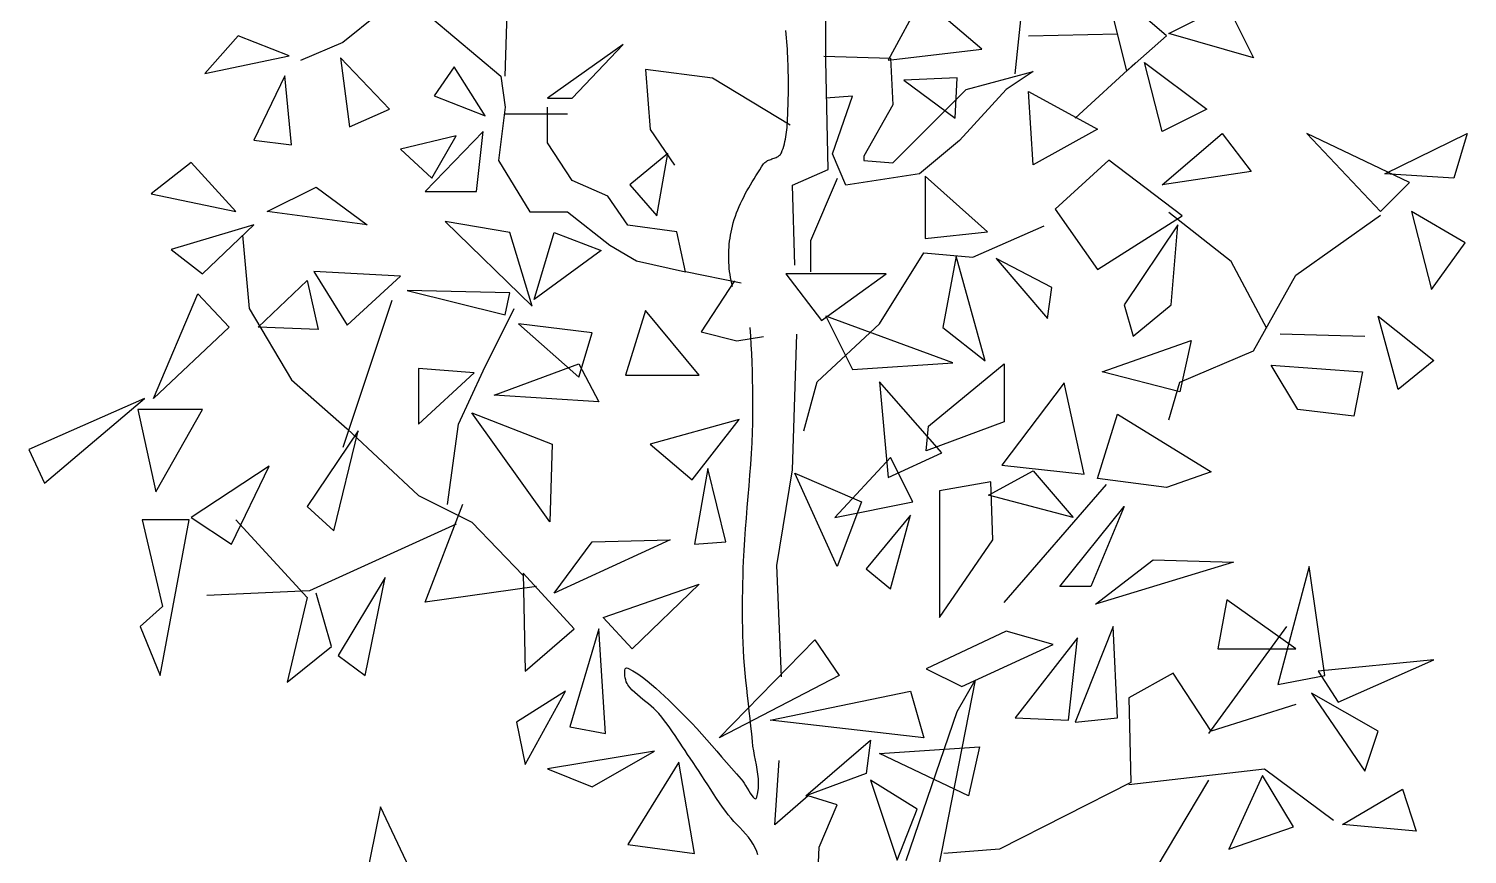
# Model space of a CAD drawing. Extents: x 1908 to 3976, y 613 to 4309.
# Drawn here: x 1908 to 3960, y 2034 to 3212 of the extents above; entities that cross this region are included whole.
import ezdxf

# ---------------------------------------------------------------- set-up
doc = ezdxf.new("R2010")
doc.units = 0
doc.header["$MEASUREMENT"] = 0
doc.layers.get('0').update_dxf_attribs({"linetype": 'CONTINUOUS'})

msp = doc.modelspace()

# ---------------------------------------------------------------- linework, layer by layer
at = {"color": 7, "linetype": 'Continuous'}
for p, q in [((3045.479, 3166.4677), (3045.479, 3315.7541)), ((3315.4647, 3147.4098), (3328.1695, 3268.1095)), ((3442.5165, 3278.0354), (3474.2796, 3150.9833)), ((3531.4529, 3201.8042), (3442.5165, 3278.0354)), ((2588.0912, 3144.2337), (2591.2674, 3249.052)), ((3182.0595, 3255.8012), (3134.415, 3166.8648)), ((3267.8198, 3182.7464), (3182.0595, 3255.8012)), ((3534.6293, 3204.9806), (3617.2132, 3246.2724)), ((3617.2132, 3246.2724), (3655.3286, 3170.0412)), ((2407.0416, 3233.1704), (2356.2207, 3191.8783)), ((2483.2728, 3226.8173), (2581.7383, 3144.2337)), ((2206.9344, 3201.8042), (2159.2899, 3147.8073)), ((2279.9895, 3173.2176), (2206.9344, 3201.8042)), ((2988.8016, 3203.9677), (2988.3063, 3209.3482)), ((2989.2618, 3198.5837), (2988.8016, 3203.9677)), ((3334.5226, 3201.4074), (3461.5748, 3204.5834)), ((3474.2796, 3150.9833), (3531.4529, 3201.8042)), ((3655.3286, 3170.0412), (3534.6293, 3204.9806)), ((2356.2207, 3191.8783), (2295.871, 3166.4677)), ((2756.4349, 3189.0991), (2648.4407, 3112.8675)), ((2683.3799, 3112.8675), (2756.4349, 3189.0991)), ((2989.6863, 3193.1963), (2989.2618, 3198.5837)), ((2990.0758, 3187.8046), (2989.6863, 3193.1963)), ((2990.4295, 3182.4101), (2990.0758, 3187.8046)), ((2990.7483, 3177.0128), (2990.4295, 3182.4101)), ((3134.415, 3166.8648), (3267.8198, 3182.7464)), ((2159.2899, 3147.8073), (2279.9895, 3173.2176)), ((2353.0445, 3170.0412), (2365.7496, 3071.5757)), ((2422.9231, 3096.986), (2353.0445, 3170.0412)), ((2991.0313, 3171.6131), (2990.7483, 3177.0128)), ((2991.2792, 3166.2113), (2991.0313, 3171.6131)), ((2991.4915, 3160.8077), (2991.2792, 3166.2113)), ((2991.668, 3155.4027), (2991.4915, 3160.8077)), ((3042.3022, 3172.8204), (3137.5913, 3169.6444)), ((3048.6553, 3010.8292), (3045.479, 3166.4677)), ((3137.5913, 3169.6444), (3140.7677, 3102.9416)), ((3486.9847, 3163.2916), (3401.2251, 3083.8837)), ((3499.6898, 3163.6888), (3588.6266, 3096.986)), ((3525.1005, 3065.223), (3499.6898, 3163.6888)), ((2273.6369, 3144.6306), (2229.1684, 3052.5182)), ((2283.1658, 3046.1654), (2273.6369, 3144.6306)), ((2515.0358, 3157.3361), (2486.4492, 3116.0443)), ((2559.5042, 3087.4573), (2515.0358, 3157.3361)), ((2581.7383, 3144.2337), (2588.0912, 3099.7652)), ((2883.4874, 3141.0574), (2788.1983, 3153.7629)), ((2788.1983, 3153.7629), (2794.5509, 3068.0022)), ((2994.6584, 3074.3553), (2883.4874, 3141.0574)), ((2991.8092, 3149.997), (2991.668, 3155.4027)), ((2991.9153, 3144.5899), (2991.8092, 3149.997)), ((2991.9853, 3139.1829), (2991.9153, 3144.5899)), ((3232.8804, 3141.4545), (3156.6492, 3138.2782)), ((3229.7041, 3084.2812), (3232.8804, 3141.4545)), ((3245.5863, 3125.1759), (3340.8754, 3150.5861)), ((3340.8754, 3150.5861), (3302.7596, 3125.1759)), ((2991.9111, 3117.5587), (2991.9829, 3122.963)), ((2991.9829, 3122.963), (2992.0193, 3128.3694)), ((2992.02, 3133.7758), (2991.9853, 3139.1829)), ((2992.0193, 3128.3694), (2992.02, 3133.7758)), ((3140.7677, 3020.3576), (3245.5863, 3125.1759)), ((3156.6492, 3138.2782), (3229.7041, 3084.2812)), ((3302.7596, 3125.1759), (3236.0572, 3052.1207)), ((3334.5223, 3122.3967), (3432.9874, 3068.3997)), ((3340.8747, 3017.5784), (3334.5223, 3122.3967)), ((2486.4492, 3116.0443), (2559.5042, 3087.4573)), ((2588.0912, 3099.7652), (2578.5622, 3023.534)), ((2648.4407, 3112.8675), (2683.3799, 3112.8675)), ((2648.4409, 3048.9446), (2648.4409, 3099.7652)), ((2991.3647, 3097.9786), (2991.482, 3101.3536)), ((2991.482, 3101.3536), (2991.6606, 3106.753)), ((2991.6606, 3106.753), (2991.8035, 3112.1551)), ((2991.8035, 3112.1551), (2991.9111, 3117.5587)), ((3083.594, 3115.6467), (3045.4786, 3112.4707)), ((3055.0074, 3033.0631), (3083.594, 3115.6467)), ((3140.7677, 3102.9416), (3099.4756, 3029.8868)), ((2365.7496, 3071.5757), (2422.9231, 3096.986)), ((2588.0912, 3090.2368), (2677.0277, 3090.2368)), ((2990.5259, 3077.5439), (2990.7181, 3080.9567)), ((2990.7181, 3080.9567), (2990.8796, 3084.3709)), ((2990.8796, 3084.3709), (2991.0179, 3087.783)), ((2991.0179, 3087.783), (2991.1402, 3091.1909)), ((2991.1402, 3091.1909), (2991.2533, 3094.59)), ((2991.2533, 3094.59), (2991.3647, 3097.9786)), ((3588.6266, 3096.986), (3525.1005, 3065.223)), ((2518.2122, 3058.8706), (2438.8046, 3039.8127)), ((2556.3278, 3065.223), (2473.744, 2979.463)), ((2483.2728, 2998.5209), (2518.2122, 3058.8706)), ((2546.7989, 2979.463), (2556.3278, 3065.223)), ((2794.5509, 3068.0022), (2829.4901, 3017.1816)), ((2988.3253, 3057.2591), (2988.8531, 3060.6019)), ((2988.8531, 3060.6019), (2989.3067, 3063.9642)), ((2989.3067, 3063.9642), (2989.6933, 3067.342)), ((2989.6933, 3067.342), (2990.0204, 3070.7337)), ((2990.0204, 3070.7337), (2990.2957, 3074.1353)), ((2990.2957, 3074.1353), (2990.5259, 3077.5439)), ((3432.9874, 3068.3997), (3340.8747, 3017.5784)), ((3525.1005, 2988.9921), (3610.8605, 3062.047)), ((3610.8605, 3062.047), (3652.1526, 3008.0497)), ((3731.5602, 3062.047), (3836.3781, 2950.8764)), ((3877.6699, 2992.1682), (3731.5602, 3062.047)), ((3842.7308, 3004.8736), (3960.2538, 3062.047)), ((3960.2538, 3062.047), (3941.1959, 2998.5209)), ((2229.1684, 3052.5182), (2283.1658, 3046.1654)), ((2438.8046, 3039.8127), (2483.2728, 2998.5209)), ((2683.3803, 2994.9477), (2648.4409, 3048.9446)), ((2981.9536, 3034.6508), (2983.2012, 3037.775)), ((2983.2012, 3037.775), (2984.3248, 3040.9391)), ((2984.3248, 3040.9391), (2985.3307, 3044.1407)), ((2985.3307, 3044.1407), (2986.2259, 3047.3766)), ((2986.2259, 3047.3766), (2987.0195, 3050.6437)), ((2987.0195, 3050.6437), (2987.7165, 3053.9388)), ((2987.7165, 3053.9388), (2988.3253, 3057.2591)), ((3236.0572, 3052.1207), (3178.8831, 3004.4761)), ((2140.2318, 3020.7552), (2083.0583, 2976.2866)), ((2203.7579, 2950.8764), (2140.2318, 3020.7552)), ((2578.5622, 3023.534), (2623.0304, 2950.4792)), ((2819.961, 3033.46), (2765.9639, 2988.9921)), ((2804.0795, 2944.5236), (2819.961, 3033.46)), ((2953.79, 3014.6203), (2956.5426, 3018.7693)), ((2956.5426, 3018.7693), (2957.4494, 3019.944)), ((2957.4494, 3019.944), (2958.4956, 3020.9853)), ((2958.4956, 3020.9853), (2959.6647, 3021.9085)), ((2959.6647, 3021.9085), (2960.9396, 3022.7295)), ((2960.9396, 3022.7295), (2962.3034, 3023.4636)), ((2962.3034, 3023.4636), (2963.7391, 3024.1263)), ((2963.7391, 3024.1263), (2965.2304, 3024.7339)), ((2965.2304, 3024.7339), (2966.7596, 3025.3006)), ((2966.7596, 3025.3006), (2968.3109, 3025.8435)), ((2968.3109, 3025.8435), (2969.8666, 3026.3773)), ((2969.8666, 3026.3773), (2971.4091, 3026.9174)), ((2971.4091, 3026.9174), (2972.9229, 3027.4802)), ((2972.9229, 3027.4802), (2974.3911, 3028.0809)), ((2974.3911, 3028.0809), (2975.7956, 3028.7344)), ((2975.7956, 3028.7344), (2977.1202, 3029.4574)), ((2977.1202, 3029.4574), (2978.3482, 3030.265)), ((2978.3482, 3030.265), (2979.462, 3031.1722)), ((2979.462, 3031.1722), (2980.4454, 3032.1956)), ((2980.4454, 3032.1956), (2981.2818, 3033.35)), ((2981.2818, 3033.35), (2981.9536, 3034.6508)), ((3074.066, 2988.5946), (3055.0074, 3033.0631)), ((3099.4756, 3029.8868), (3099.4756, 3023.534)), ((3099.4756, 3023.534), (3140.7677, 3020.3576)), ((3448.8689, 3023.9312), (3372.6377, 2954.0524)), ((3553.6871, 2944.5236), (3448.8689, 3023.9312)), ((2940.3746, 2993.4683), (2942.9878, 2997.7556)), ((2942.9878, 2997.7556), (2945.643, 3002.0135)), ((2945.643, 3002.0135), (2948.3329, 3006.2431)), ((2948.3329, 3006.2431), (2951.0508, 3010.4453)), ((2951.0508, 3010.4453), (2953.79, 3014.6203)), ((2997.8344, 2988.595), (3048.6553, 3010.8292)), ((3061.3601, 2998.1237), (3023.2444, 2909.187)), ((3178.8831, 3004.4761), (3074.066, 2988.5946)), ((3186.8236, 3001.2997), (3186.8236, 2912.3632)), ((3275.7599, 2921.8922), (3186.8236, 3001.2997)), ((3652.1526, 3008.0497), (3525.1005, 2988.9921)), ((3941.1959, 2998.5209), (3842.7308, 3004.8736)), ((2083.0583, 2976.2866), (2203.7579, 2950.8764)), ((2248.2264, 2950.8764), (2318.1051, 2985.8154)), ((2318.1051, 2985.8154), (2391.1601, 2931.8185)), ((2473.744, 2979.463), (2546.7989, 2979.463)), ((2734.201, 2972.7131), (2683.3803, 2994.9477)), ((2765.9639, 2988.9921), (2804.0795, 2944.5236)), ((2928.1806, 2971.5559), (2930.4805, 2976.005)), ((2930.4805, 2976.005), (2932.8566, 2980.4195)), ((2932.8566, 2980.4195), (2935.302, 2984.8007)), ((2935.302, 2984.8007), (2937.811, 2989.1504)), ((2937.811, 2989.1504), (2940.3746, 2993.4683)), ((3001.0108, 2874.2476), (2997.8344, 2988.595)), ((3836.3781, 2950.8764), (3877.6699, 2992.1682)), ((2762.7879, 2931.4215), (2734.201, 2972.7131)), ((2919.8865, 2953.402), (2921.8106, 2957.9961)), ((2921.8106, 2957.9961), (2923.8387, 2962.5528)), ((2923.8387, 2962.5528), (2925.9648, 2967.0724)), ((2925.9648, 2967.0724), (2928.1806, 2971.5559)), ((2391.1601, 2931.8185), (2248.2264, 2950.8764)), ((2502.3307, 2936.5828), (2626.2064, 2815.8833)), ((2594.4434, 2920.7013), (2502.3307, 2936.5828)), ((2623.0304, 2950.4792), (2677.0277, 2950.4792)), ((2677.0277, 2950.4792), (2737.3774, 2902.8344)), ((2912.0746, 2929.8329), (2913.3728, 2934.6297)), ((2913.3728, 2934.6297), (2914.8102, 2939.3838)), ((2914.8102, 2939.3838), (2916.3797, 2944.0967)), ((2916.3797, 2944.0967), (2918.074, 2948.7689)), ((2918.074, 2948.7689), (2919.8865, 2953.402)), ((3372.6377, 2954.0524), (3432.9874, 2868.292)), ((3432.9874, 2868.292), (3553.6871, 2944.5236)), ((3623.5656, 2879.4094), (3534.6293, 2949.2883)), ((3715.679, 2859.9543), (3836.3788, 2945.7144)), ((3880.8462, 2950.8764), (3909.4329, 2839.7056)), ((3957.0775, 2906.4076), (3880.8462, 2950.8764)), ((2229.1684, 2931.8185), (2111.6452, 2896.8791)), ((2156.1133, 2861.9398), (2229.1684, 2931.8185)), ((2213.2874, 2917.1278), (2222.816, 2812.3097)), ((2626.2064, 2815.8833), (2594.4434, 2920.7013)), ((2629.3828, 2825.4122), (2657.9695, 2920.7013)), ((2657.9695, 2920.7013), (2724.6719, 2895.2909)), ((2832.6665, 2921.8922), (2762.7879, 2931.4215)), ((2845.3717, 2864.7187), (2832.6665, 2921.8922)), ((2908.6897, 2912.9355), (2909.3772, 2917.2057)), ((2909.3772, 2917.2057), (2910.1707, 2921.4479)), ((2910.1707, 2921.4479), (2911.0699, 2925.658)), ((2911.0699, 2925.658), (2912.0746, 2929.8329)), ((3186.8236, 2912.3632), (3275.7599, 2921.8922)), ((3255.1147, 2885.7621), (3356.7562, 2930.2299)), ((3547.3344, 2931.8185), (3471.1032, 2817.4715)), ((3537.8056, 2817.4715), (3547.3344, 2931.8185)), ((2111.6452, 2896.8791), (2156.1133, 2861.9398)), ((2724.6719, 2895.2909), (2629.3828, 2825.4122)), ((2737.3774, 2902.8344), (2775.493, 2880.6002)), ((2906.8386, 2891.3065), (2906.9973, 2895.656)), ((2906.9973, 2895.656), (2907.2617, 2899.9976)), ((2907.2617, 2899.9976), (2907.6321, 2904.3275)), ((2907.6321, 2904.3275), (2908.1079, 2908.6415)), ((2908.1079, 2908.6415), (2908.6897, 2912.9355)), ((3023.2444, 2909.187), (3023.2444, 2864.7187)), ((3909.4329, 2839.7056), (3957.0775, 2906.4076)), ((2775.493, 2880.6002), (2845.3717, 2864.7187)), ((2906.7859, 2886.9529), (2906.8386, 2891.3065)), ((2906.8386, 2882.5992), (2906.7859, 2886.9529)), ((2906.9973, 2878.2493), (2906.8386, 2882.5992)), ((2907.2617, 2873.9077), (2906.9973, 2878.2493)), ((2907.6321, 2869.5781), (2907.2617, 2873.9077)), ((3121.7098, 2790.473), (3185.2359, 2892.1143)), ((3185.2359, 2892.1143), (3255.1147, 2885.7621)), ((3231.2917, 2886.9529), (3212.2338, 2785.3111)), ((3272.5835, 2737.6665), (3231.2917, 2886.9529)), ((3288.465, 2883.7762), (3361.5202, 2798.0161)), ((3367.8726, 2842.4846), (3288.465, 2883.7762)), ((3674.3872, 2784.1203), (3623.5656, 2879.4094)), ((2235.5213, 2785.7084), (2305.3996, 2852.4105)), ((2305.3996, 2852.4105), (2321.2814, 2782.5322)), ((2438.8046, 2858.7631), (2314.9289, 2865.116)), ((2314.9289, 2865.116), (2362.5734, 2788.8845)), ((2362.5734, 2788.8845), (2438.8046, 2858.7631)), ((2924.7791, 2848.8372), (2845.3717, 2864.7187)), ((2908.1079, 2865.2644), (2907.6321, 2869.5781)), ((2908.6897, 2860.9703), (2908.1079, 2865.2644)), ((2909.3772, 2856.7003), (2908.6897, 2860.9703)), ((2910.1707, 2852.458), (2909.3772, 2856.7003)), ((2911.0699, 2848.2473), (2910.1707, 2852.458)), ((2988.3049, 2861.9398), (3039.1259, 2795.237)), ((3131.2386, 2861.9398), (2988.3049, 2861.9398)), ((3039.1259, 2795.237), (3131.2386, 2861.9398)), ((3655.3286, 2751.96), (3715.679, 2859.9543)), ((2086.2345, 2684.0664), (2149.7606, 2833.353)), ((2149.7606, 2833.353), (2194.229, 2785.7084)), ((2448.3336, 2838.1175), (2588.0908, 2803.1778)), ((2594.4434, 2834.9408), (2448.3336, 2838.1175)), ((2588.0908, 2803.1778), (2594.4434, 2834.9408)), ((2915.2505, 2852.0139), (2867.6059, 2778.9585)), ((2912.0746, 2844.0728), (2911.0699, 2848.2473)), ((3361.5202, 2798.0161), (3367.8726, 2842.4846)), ((2222.816, 2812.3097), (2283.1658, 2710.6681)), ((2426.0995, 2823.824), (2356.2207, 2614.1878)), ((2556.3282, 2723.3732), (2600.7963, 2812.3097)), ((3471.1032, 2817.4715), (3483.8083, 2773.0029)), ((3483.8083, 2773.0029), (3537.8056, 2817.4715)), ((2788.198, 2809.5307), (2759.6113, 2717.4176)), ((2864.4292, 2717.4176), (2788.198, 2809.5307)), ((3045.4786, 2801.59), (3083.594, 2725.3584)), ((3226.5277, 2734.8877), (3045.4786, 2801.59)), ((3833.2017, 2801.59), (3912.6093, 2738.0639)), ((3861.7884, 2696.7719), (3833.2017, 2801.59)), ((2194.229, 2785.7084), (2086.2345, 2684.0664)), ((2321.2814, 2782.5322), (2235.5213, 2785.7084)), ((2607.1487, 2790.473), (2692.9089, 2714.2416)), ((2711.9668, 2777.7677), (2607.1487, 2790.473)), ((2692.9089, 2714.2416), (2711.9668, 2777.7677)), ((2867.6059, 2778.9585), (2918.4267, 2766.2534)), ((2918.4267, 2766.2534), (2956.5419, 2772.6063)), ((2938.3176, 2772.8942), (2937.4847, 2785.3111)), ((2939.0465, 2760.4692), (2938.3176, 2772.8942)), ((2997.8344, 2582.0281), (3004.1865, 2775.7823)), ((3032.7735, 2707.8887), (3121.7098, 2790.473)), ((3212.2338, 2785.3111), (3272.5835, 2737.6665)), ((3693.4444, 2776.1795), (3814.1438, 2773.0029)), ((2939.6731, 2748.0366), (2939.0465, 2760.4692)), ((3439.3402, 2722.1822), (3566.3923, 2766.6507)), ((3566.3923, 2766.6507), (3550.5108, 2693.5954)), ((3550.5115, 2707.4917), (3655.3286, 2751.96)), ((2572.2093, 2688.831), (2692.9089, 2733.2992)), ((2692.9089, 2733.2992), (2721.4955, 2679.3024)), ((2940.196, 2735.598), (2939.6731, 2748.0366)), ((2940.6156, 2723.1545), (2940.196, 2735.598)), ((3083.594, 2725.3584), (3226.5277, 2734.8877)), ((3191.5886, 2644.3626), (3299.5829, 2733.2992)), ((3299.5829, 2733.2992), (3299.5829, 2650.7155)), ((3680.7393, 2731.711), (3810.9678, 2722.1822)), ((3718.8547, 2668.1849), (3680.7393, 2731.711)), ((3912.6093, 2738.0639), (3861.7884, 2696.7719)), ((2283.1658, 2710.6681), (2362.5736, 2640.7894)), ((2543.6227, 2720.5942), (2464.2151, 2726.9469)), ((2464.2151, 2726.9469), (2464.2151, 2647.5394)), ((2464.2151, 2647.5394), (2543.6227, 2720.5942)), ((2521.3888, 2647.142), (2556.3282, 2723.3732)), ((2759.6113, 2717.4176), (2864.4292, 2717.4176)), ((2940.9322, 2710.7075), (2940.6156, 2723.1545)), ((2941.1458, 2698.2584), (2940.9322, 2710.7075)), ((3550.5108, 2693.5954), (3439.3402, 2722.1822)), ((3810.9678, 2722.1822), (3798.2623, 2658.6563)), ((2721.4955, 2679.3024), (2572.2093, 2688.831)), ((2941.2558, 2685.8085), (2941.1458, 2698.2584)), ((3013.7156, 2638.0101), (3032.7735, 2707.8887)), ((3121.7098, 2707.8887), (3134.415, 2571.3078)), ((3210.6462, 2606.247), (3121.7098, 2707.8887)), ((3385.3429, 2706.3009), (3296.4065, 2588.7773)), ((3413.9299, 2576.0725), (3385.3429, 2706.3009)), ((3534.63, 2653.4946), (3550.5115, 2707.4917)), ((2073.5294, 2684.0664), (1908.3617, 2611.0116)), ((1930.5957, 2563.367), (2073.5294, 2684.0664)), ((2064.0006, 2668.1849), (2089.4109, 2550.6617)), ((2156.1133, 2668.1849), (2064.0006, 2668.1849)), ((2089.4109, 2550.6617), (2156.1133, 2668.1849)), ((2941.1648, 2660.9105), (2941.2618, 2673.3585)), ((2941.2618, 2673.3585), (2941.2558, 2685.8085)), ((3798.2623, 2658.6563), (3718.8547, 2668.1849)), ((2505.5072, 2532.795), (2521.3888, 2647.142)), ((2540.4463, 2663.4209), (2654.7933, 2618.9523)), ((2651.6169, 2507.7817), (2540.4463, 2663.4209)), ((2921.6027, 2653.8916), (2794.5506, 2618.9523)), ((2854.9004, 2568.1318), (2921.6027, 2653.8916)), ((2940.6611, 2636.0249), (2940.9648, 2648.4656)), ((2940.9648, 2648.4656), (2941.1648, 2660.9105)), ((3299.5829, 2650.7155), (3188.4123, 2609.4234)), ((3432.9874, 2569.7196), (3461.5744, 2661.8323)), ((3461.5744, 2661.8323), (3594.9789, 2579.2486)), ((2378.4546, 2638.0101), (2305.3996, 2530.0158)), ((2343.5155, 2495.0764), (2378.4546, 2638.0101)), ((2362.5736, 2640.7894), (2464.2153, 2545.5003)), ((2940.0902, 2620.6491), (2940.6611, 2636.0249)), ((3188.4123, 2609.4234), (3191.5886, 2644.3626)), ((1908.3617, 2611.0116), (1930.5957, 2563.367)), ((2654.7933, 2618.9523), (2651.6169, 2507.7817)), ((2794.5506, 2618.9523), (2854.9004, 2568.1318)), ((2939.2843, 2605.2851), (2940.0902, 2620.6491)), ((3134.415, 2571.3078), (3210.6462, 2606.247)), ((2251.4028, 2587.1893), (2140.2318, 2514.1343)), ((2197.4051, 2476.0187), (2251.4028, 2587.1893)), ((2937.1441, 2574.5835), (2938.2871, 2589.9307)), ((2938.2871, 2589.9307), (2939.2843, 2605.2851)), ((3137.5913, 2599.8948), (3058.1838, 2514.1343)), ((3169.3544, 2536.3687), (3137.5913, 2599.8948)), ((3296.4065, 2588.7773), (3413.9299, 2576.0725)), ((2877.1345, 2584.0133), (2858.0766, 2476.0187)), ((2902.545, 2479.1949), (2877.1345, 2584.0133)), ((2935.8972, 2559.2413), (2937.1441, 2574.5835)), ((2975.6005, 2445.4467), (2997.8344, 2582.0281)), ((3001.0104, 2577.6604), (3096.2995, 2536.3687)), ((3061.3601, 2444.2557), (3001.0104, 2577.6604)), ((3280.525, 2564.955), (3207.4702, 2552.2503)), ((3277.3486, 2545.8973), (3340.8747, 2580.8366)), ((3283.7014, 2482.3713), (3280.525, 2564.955)), ((3340.8747, 2580.8366), (3398.0484, 2514.1343)), ((3531.4529, 2557.0143), (3432.9874, 2569.7196)), ((3594.9789, 2579.2486), (3531.4529, 2557.0143)), ((2464.2153, 2545.5003), (2540.4466, 2507.3845)), ((2934.591, 2543.902), (2935.8972, 2559.2413)), ((3207.4702, 2552.2503), (3207.4702, 2371.2006)), ((3398.0484, 2514.1343), (3277.3486, 2545.8973)), ((3299.5832, 2393.0377), (3445.6933, 2561.3818)), ((2305.3996, 2530.0158), (2343.5155, 2495.0764)), ((2473.744, 2393.4351), (2527.7411, 2533.192)), ((2931.975, 2513.2231), (2933.269, 2528.5632)), ((2933.269, 2528.5632), (2934.591, 2543.902)), ((3058.1838, 2514.1343), (3169.3544, 2536.3687)), ((3096.2995, 2536.3687), (3061.3601, 2444.2557)), ((3378.9905, 2415.6688), (3471.1032, 2530.0158)), ((3471.1032, 2530.0158), (3423.4586, 2415.6688)), ((2137.0555, 2510.9579), (2070.353, 2510.9579)), ((2070.353, 2510.9579), (2098.94, 2387.0822)), ((2095.7638, 2288.6167), (2137.0555, 2510.9579)), ((2140.2318, 2514.1343), (2197.4051, 2476.0187)), ((2203.7579, 2510.9579), (2305.3996, 2399.7873)), ((2518.2122, 2504.6057), (2308.5761, 2409.3163)), ((2540.4466, 2507.3845), (2613.5017, 2431.1533)), ((2930.7528, 2497.8784), (2931.975, 2513.2231)), ((3166.178, 2517.3105), (3102.6519, 2441.0796)), ((3137.5913, 2412.4926), (3166.178, 2517.3105)), ((2929.6466, 2482.5278), (2930.7528, 2497.8784)), ((2823.1374, 2482.3713), (2657.9695, 2406.1399)), ((2657.9695, 2406.1399), (2711.9668, 2479.1949)), ((2711.9668, 2479.1949), (2823.1374, 2482.3713)), ((2858.0766, 2476.0187), (2902.545, 2479.1949)), ((2927.956, 2451.7992), (2928.7001, 2467.1689)), ((2928.7001, 2467.1689), (2929.6466, 2482.5278)), ((3207.4702, 2371.2006), (3283.7014, 2482.3713)), ((2927.5535, 2441.2176), (2927.956, 2451.7992)), ((2981.9529, 2286.6315), (2975.6005, 2445.4467)), ((3429.8114, 2390.2584), (3512.395, 2453.7844)), ((3626.742, 2450.6082), (3429.8114, 2390.2584)), ((3512.395, 2453.7844), (3626.742, 2450.6082)), ((3734.7362, 2444.2557), (3690.268, 2275.9116)), ((3756.9705, 2288.6167), (3734.7362, 2444.2557)), ((2416.5705, 2428.3741), (2349.8679, 2317.2035)), ((2387.9837, 2288.6167), (2416.5705, 2428.3741)), ((2613.5013, 2434.7267), (2616.6777, 2294.9693)), ((2686.5563, 2355.3191), (2613.5013, 2434.7267)), ((2926.9338, 2420.0439), (2927.2112, 2430.6325)), ((2927.2112, 2430.6325), (2927.5535, 2441.2176)), ((3102.6519, 2441.0796), (3137.5913, 2412.4926)), ((2308.5761, 2409.3163), (2162.4661, 2402.9637)), ((2340.3391, 2329.9087), (2318.1051, 2406.1399)), ((2632.5592, 2415.6688), (2473.744, 2393.4351)), ((2727.8483, 2371.2006), (2864.4292, 2418.8452)), ((2864.4292, 2418.8452), (2769.1401, 2326.7323)), ((2926.5868, 2398.8599), (2926.7241, 2409.4527)), ((2926.7241, 2409.4527), (2926.9338, 2420.0439)), ((3423.4586, 2415.6688), (3378.9905, 2415.6688)), ((2098.94, 2387.0822), (2067.177, 2358.4953)), ((2305.3996, 2399.7873), (2276.8129, 2279.0877)), ((2926.5252, 2388.267), (2926.5868, 2398.8599)), ((2926.5431, 2377.6742), (2926.5252, 2388.267)), ((3617.2132, 2396.6111), (3604.5081, 2326.7323)), ((3715.6787, 2326.7323), (3617.2132, 2396.6111)), ((2769.1401, 2326.7323), (2727.8483, 2371.2006)), ((2926.6439, 2367.0826), (2926.5431, 2377.6742)), ((2926.8317, 2356.4932), (2926.6439, 2367.0826)), ((2067.177, 2358.4953), (2095.7638, 2288.6167)), ((2616.6777, 2294.9693), (2686.5563, 2355.3191)), ((2721.4955, 2355.3191), (2680.2037, 2215.5617)), ((2731.0245, 2206.0329), (2721.4955, 2355.3191)), ((2893.016, 2199.6802), (3029.5971, 2339.4376)), ((2927.1108, 2345.907), (2926.8317, 2356.4932)), ((2927.4845, 2335.3245), (2927.1108, 2345.907)), ((3029.5971, 2339.4376), (3064.5365, 2288.6167)), ((3302.7593, 2352.1428), (3188.4123, 2298.1456)), ((3369.4613, 2333.085), (3302.7593, 2352.1428)), ((3404.4008, 2342.6138), (3315.4644, 2228.267)), ((3391.6956, 2225.0906), (3404.4008, 2342.6138)), ((3455.2217, 2358.4953), (3401.2244, 2221.9144)), ((3461.5744, 2228.267), (3455.2217, 2358.4953)), ((3591.8026, 2206.0329), (3702.9732, 2358.4953)), ((2276.8129, 2279.0877), (2340.3391, 2329.9087)), ((2927.956, 2324.7469), (2927.4845, 2335.3245)), ((2928.5824, 2313.8629), (2927.956, 2324.7469)), ((3239.2332, 2272.7352), (3369.4613, 2333.085)), ((3604.5081, 2326.7323), (3715.6787, 2326.7323)), ((2349.8679, 2317.2035), (2387.9837, 2288.6167)), ((2759.1874, 2298.084), (2760.0318, 2299.3009)), ((2760.0318, 2299.3009), (2761.2232, 2299.7634)), ((2761.2232, 2299.7634), (2762.7884, 2299.3368)), ((2762.7884, 2299.3368), (2769.9998, 2295.319)), ((2929.3702, 2302.9908), (2928.5824, 2313.8629)), ((2930.2938, 2292.129), (2929.3702, 2302.9908)), ((3188.4123, 2298.1456), (3239.2332, 2272.7352)), ((3912.6093, 2310.8508), (3747.4417, 2294.9693)), ((3776.0284, 2250.5011), (3912.6093, 2310.8508)), ((2758.4322, 2293.9282), (2758.663, 2296.2478)), ((2758.4681, 2291.2602), (2758.4322, 2293.9282)), ((2758.7438, 2288.3789), (2758.4681, 2291.2602)), ((2758.663, 2296.2478), (2759.1874, 2298.084)), ((2759.2331, 2285.42), (2758.7438, 2288.3789)), ((2759.9089, 2282.5188), (2759.2331, 2285.42)), ((2760.7444, 2279.8105), (2759.9089, 2282.5188)), ((2761.7133, 2277.4304), (2760.7444, 2279.8105)), ((2769.9998, 2295.319), (2776.9812, 2290.9337)), ((2776.9812, 2290.9337), (2783.7544, 2286.221)), ((2783.7544, 2286.221), (2790.3415, 2281.2218)), ((2790.3415, 2281.2218), (2796.7653, 2275.977)), ((3064.5365, 2288.6167), (2893.016, 2199.6802)), ((2931.3288, 2281.2756), (2930.2938, 2292.129)), ((2932.4508, 2270.4283), (2931.3288, 2281.2756)), ((3258.2907, 2281.8668), (3115.3571, 1554.4934)), ((3232.8811, 2237.3988), (3258.2907, 2281.8668)), ((3540.982, 2291.7931), (3477.4559, 2256.8537)), ((3594.9789, 2209.2091), (3540.982, 2291.7931)), ((3690.268, 2275.9116), (3756.9705, 2288.6167)), ((3747.4417, 2294.9693), (3776.0284, 2250.5011)), ((2673.851, 2266.3826), (2603.9724, 2221.9144)), ((2616.6777, 2161.5646), (2673.851, 2266.3826)), ((2762.7884, 2275.5145), (2761.7133, 2277.4304)), ((2765.8098, 2271.4874), (2762.7884, 2275.5145)), ((2769.1345, 2267.7267), (2765.8098, 2271.4874)), ((2772.7087, 2264.1845), (2769.1345, 2267.7267)), ((2776.4791, 2260.8127), (2772.7087, 2264.1845)), ((2780.3917, 2257.5631), (2776.4791, 2260.8127)), ((2784.3929, 2254.3883), (2780.3917, 2257.5631)), ((2796.7653, 2275.977), (2803.0479, 2270.5272)), ((2803.0479, 2270.5272), (2809.2113, 2264.9135)), ((2809.2113, 2264.9135), (2815.2775, 2259.1765)), ((2815.2775, 2259.1765), (2821.2695, 2253.3568)), ((2933.6348, 2259.5856), (2932.4508, 2270.4283)), ((2934.856, 2248.7453), (2933.6348, 2259.5856)), ((2966.071, 2225.0906), (3166.178, 2266.3826)), ((3166.178, 2266.3826), (3185.2359, 2199.6802)), ((3737.9126, 2263.2062), (3814.1438, 2152.0356)), ((3833.2017, 2209.2091), (3737.9126, 2263.2062)), ((2788.4288, 2251.2399), (2784.3929, 2254.3883)), ((2792.4466, 2248.0707), (2788.4288, 2251.2399)), ((2796.3914, 2244.8322), (2792.4466, 2248.0707)), ((2800.2109, 2241.4765), (2796.3914, 2244.8322)), ((2803.8503, 2237.9558), (2800.2109, 2241.4765)), ((2807.2566, 2234.2222), (2803.8503, 2237.9558)), ((2821.2695, 2253.3568), (2827.2088, 2247.4955)), ((2827.2088, 2247.4955), (2833.1181, 2241.6332)), ((2833.1181, 2241.6332), (2839.0196, 2235.8104)), ((2936.0906, 2237.9059), (2934.856, 2248.7453)), ((2937.3128, 2227.0655), (2936.0906, 2237.9059)), ((3159.826, 2024.5861), (3232.8811, 2237.3988)), ((3477.4559, 2256.8537), (3480.632, 2136.1541)), ((3715.6787, 2247.3247), (3594.9789, 2209.2091)), ((2603.9724, 2221.9144), (2616.6777, 2161.5646)), ((2811.3665, 2229.2402), (2807.2566, 2234.2222)), ((2815.3458, 2224.1562), (2811.3665, 2229.2402)), ((2819.212, 2218.985), (2815.3458, 2224.1562)), ((2822.9821, 2213.7388), (2819.212, 2218.985)), ((2839.0196, 2235.8104), (2846.573, 2228.2595)), ((2846.573, 2228.2595), (2853.9886, 2220.5761)), ((2853.9886, 2220.5761), (2861.2861, 2212.7792)), ((2938.4987, 2216.2222), (2937.3128, 2227.0655)), ((2939.6226, 2205.3736), (2938.4987, 2216.2222)), ((3185.2359, 2199.6802), (2966.071, 2225.0906)), ((3315.4644, 2228.267), (3391.6956, 2225.0906)), ((3401.2244, 2221.9144), (3461.5744, 2228.267)), ((2680.2037, 2215.5617), (2731.0245, 2206.0329)), ((2826.6728, 2208.4316), (2822.9821, 2213.7388)), ((2830.3017, 2203.077), (2826.6728, 2208.4316)), ((2833.885, 2197.6878), (2830.3017, 2203.077)), ((2837.4407, 2192.2777), (2833.885, 2197.6878)), ((2861.2861, 2212.7792), (2868.4836, 2204.8869)), ((2868.4836, 2204.8869), (2875.6013, 2196.9174)), ((2875.6013, 2196.9174), (2882.6573, 2188.8898)), ((2940.6611, 2194.5184), (2939.6226, 2205.3736)), ((3016.892, 2117.0964), (3109.0047, 2196.504)), ((3109.0047, 2196.504), (3102.6519, 2148.8594)), ((3814.1438, 2152.0356), (3833.2017, 2209.2091)), ((2800.9031, 2180.6225), (2648.4407, 2155.212)), ((2711.9668, 2129.8015), (2800.9031, 2180.6225)), ((2840.9855, 2186.8605), (2837.4407, 2192.2777)), ((2844.5365, 2181.4485), (2840.9855, 2186.8605)), ((2848.1106, 2176.0561), (2844.5365, 2181.4485)), ((2851.7249, 2170.6962), (2848.1106, 2176.0561)), ((2882.6573, 2188.8898), (2889.6715, 2180.8216)), ((2889.6715, 2180.8216), (2896.6628, 2172.7318)), ((2941.4344, 2187.8874), (2940.6611, 2194.5184)), ((2942.4869, 2181.2235), (2941.4344, 2187.8874)), ((2943.7219, 2174.5371), (2942.4869, 2181.2235)), ((3121.7098, 2177.4461), (3264.6435, 2186.975)), ((3248.762, 2117.0964), (3121.7098, 2177.4461)), ((3264.6435, 2186.975), (3248.762, 2117.0964)), ((2648.4407, 2155.212), (2711.9668, 2129.8015)), ((2835.8425, 2164.7409), (2762.7875, 2047.2176)), ((2858.0766, 2034.5124), (2835.8425, 2164.7409)), ((2855.9998, 2164.3706), (2851.7249, 2170.6962)), ((2860.2303, 2158.014), (2855.9998, 2164.3706)), ((2864.4273, 2151.6348), (2860.2303, 2158.014)), ((2896.6628, 2172.7318), (2903.65, 2164.6383)), ((2903.65, 2164.6383), (2910.6526, 2156.5601)), ((2910.6526, 2156.5601), (2917.6896, 2148.515)), ((2945.0416, 2167.8394), (2943.7219, 2174.5371)), ((2946.3498, 2161.1404), (2945.0416, 2167.8394)), ((2947.549, 2154.4509), (2946.3498, 2161.1404)), ((2972.4234, 2075.4074), (2978.7769, 2167.5201)), ((3477.4559, 2132.9779), (3671.2102, 2155.212)), ((3671.2102, 2155.212), (3769.6756, 2082.157)), ((2868.6022, 2145.2403), (2864.4273, 2151.6348)), ((2872.7663, 2138.8391), (2868.6022, 2145.2403)), ((2876.9301, 2132.4373), (2872.7663, 2138.8391)), ((2917.6896, 2148.515), (2924.7796, 2140.5213)), ((2924.7796, 2140.5213), (2926.7331, 2138.0533)), ((2926.7331, 2138.0533), (2928.8121, 2134.9768)), ((2928.8121, 2134.9768), (2930.973, 2131.4939)), ((2948.542, 2147.7817), (2947.549, 2154.4509)), ((2949.2312, 2141.1437), (2948.542, 2147.7817)), ((2949.5202, 2134.5467), (2949.2312, 2141.1437)), ((2949.3118, 2128.0018), (2949.5202, 2134.5467)), ((3102.6519, 2148.8594), (3016.892, 2117.0964)), ((3109.0047, 2139.3305), (3147.1201, 2024.9837)), ((3175.7071, 2098.0385), (3109.0047, 2139.3305)), ((3480.632, 2136.1541), (3293.2301, 2040.8652)), ((3493.3375, 1974.1627), (3591.8026, 2139.3305)), ((3668.0341, 2145.683), (3620.3896, 2040.8652)), ((3712.5023, 2072.6282), (3668.0341, 2145.683)), ((2881.1059, 2126.0441), (2876.9301, 2132.4373)), ((2885.3038, 2119.6663), (2881.1059, 2126.0441)), ((2889.5356, 2113.3118), (2885.3038, 2119.6663)), ((2930.973, 2131.4939), (2933.1737, 2127.8064)), ((2933.1737, 2127.8064), (2935.3705, 2124.1149)), ((2935.3705, 2124.1149), (2937.5201, 2120.6218)), ((2937.5201, 2120.6218), (2939.5795, 2117.5281)), ((2939.5795, 2117.5281), (2941.5055, 2115.0361)), ((2941.5055, 2115.0361), (2943.255, 2113.3468)), ((2946.0528, 2113.1826), (2947.0138, 2115.1108)), ((2947.0138, 2115.1108), (2948.5087, 2121.5198)), ((2948.5087, 2121.5198), (2949.3118, 2128.0018)), ((3020.068, 2116.6994), (2972.4234, 2075.4074)), ((3061.3605, 2103.9941), (3020.068, 2116.6994)), ((3782.3808, 2075.8044), (3868.1411, 2126.6253)), ((3868.1411, 2126.6253), (3887.199, 2066.2755)), ((2410.2176, 2101.2149), (2387.9835, 1993.2206)), ((2464.2147, 1986.8679), (2410.2176, 2101.2149)), ((2893.8127, 2106.9883), (2889.5356, 2113.3118)), ((2898.1455, 2100.7035), (2893.8127, 2106.9883)), ((2902.5457, 2094.4649), (2898.1455, 2100.7035)), ((2906.2054, 2089.6442), (2902.5457, 2094.4649)), ((2943.255, 2113.3468), (2944.7856, 2112.6618)), ((2944.7856, 2112.6618), (2946.0528, 2113.1826)), ((3035.9502, 2043.6444), (3061.3605, 2103.9941)), ((3147.1201, 2024.9837), (3175.7071, 2098.0385)), ((2910.1192, 2084.9765), (2906.2054, 2089.6442)), ((2914.2125, 2080.4187), (2910.1192, 2084.9765)), ((2918.413, 2075.9286), (2914.2125, 2080.4187)), ((2922.6459, 2071.4628), (2918.413, 2075.9286)), ((3620.3896, 2040.8652), (3712.5023, 2072.6282)), ((3887.199, 2066.2755), (3782.3808, 2075.8044)), ((2926.8385, 2066.9788), (2922.6459, 2071.4628)), ((2930.9164, 2062.4336), (2926.8385, 2066.9788)), ((2934.8061, 2057.7845), (2930.9164, 2062.4336)), ((2938.4346, 2052.9886), (2934.8061, 2057.7845)), ((2941.7279, 2048.0028), (2938.4346, 2052.9886)), ((2762.7875, 2047.2176), (2858.0766, 2034.5124)), ((2944.6126, 2042.7849), (2941.7279, 2048.0028)), ((2947.0142, 2037.2915), (2944.6126, 2042.7849)), ((2948.4467, 2032.5307), (2947.0142, 2037.2915)), ((3029.5975, 1913.4159), (3035.9502, 2043.6444)), ((3293.2301, 2040.8652), (3213.8226, 2034.5124))]:
    msp.add_line(p, q, dxfattribs=at)

doc.saveas('drawing.dxf')
